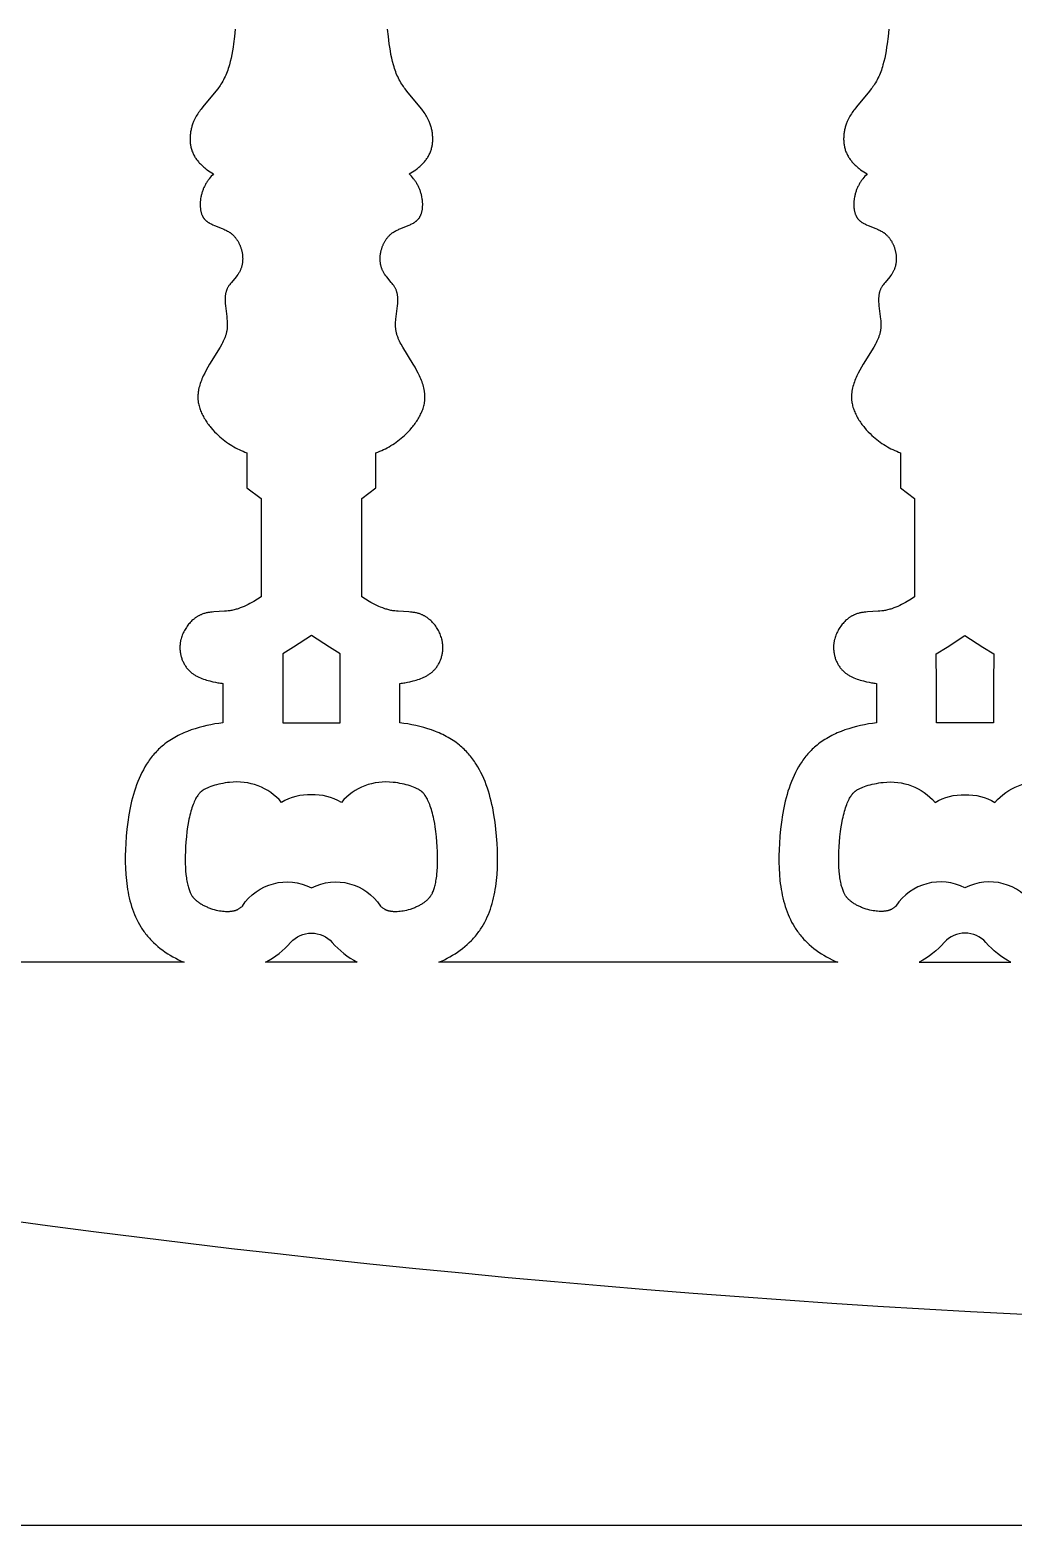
# Model space of a CAD drawing. Extents: x 452 to 1697, y 1442 to 2340.
# Drawn here: x 792.3 to 966.9, y 1441.8 to 1707.4 of the extents above; entities that cross this region are included whole.
import ezdxf

# ---------------------------------------------------------------- set-up
doc = ezdxf.new("R2010")
doc.units = 0
doc.layers.add('LAYER_05', color=1, linetype='CONTINUOUS')

msp = doc.modelspace()

# ---------------------------------------------------------------- linework, layer by layer
at = {"layer": 'LAYER_05'}
for points in [[(452.15, 1441.77), (1696.7, 1441.77), (1696.7, 2340.24), (452.15, 2340.24)], [(839.12, 1597.76), (837.2, 1596.59), (837.22, 1591.31), (837.22, 1584.31), (847.39, 1584.31), (847.39, 1591.31), (847.4, 1596.59), (845.49, 1597.76), (842.3, 1599.82)], [(961.55, 1597.76), (963.46, 1596.59), (963.45, 1591.31), (963.45, 1584.31), (953.28, 1584.31), (953.28, 1591.31), (953.26, 1596.59), (955.18, 1597.76), (958.36, 1599.82)]]:
    msp.add_lwpolyline(points, close=True, dxfattribs=at)
for points in [[(828.76, 1707.59), (828.64, 1706.29), (828.48, 1704.99), (828.39, 1704.35), (828.29, 1703.71), (828.18, 1703.07), (828.05, 1702.44), (827.9, 1701.82), (827.73, 1701.21), (827.64, 1700.9), (827.55, 1700.6), (827.45, 1700.31), (827.34, 1700.01), (827.22, 1699.72), (827.1, 1699.43), (826.98, 1699.15), (826.84, 1698.87), (826.7, 1698.59), (826.56, 1698.32), (826.4, 1698.05), (826.24, 1697.78), (826.1, 1697.57), (825.96, 1697.36), (825.81, 1697.16), (825.66, 1696.95), (825.35, 1696.55), (823.02, 1693.79), (822.71, 1693.38), (822.55, 1693.17), (822.41, 1692.96), (822.26, 1692.75), (822.12, 1692.53), (821.98, 1692.32), (821.85, 1692.09), (821.73, 1691.87), (821.61, 1691.64), (821.5, 1691.4), (821.39, 1691.17), (821.33, 1691.01), (821.27, 1690.85), (821.21, 1690.68), (821.15, 1690.52), (821.1, 1690.35), (821.05, 1690.19), (821.01, 1690.02), (820.96, 1689.85), (820.93, 1689.68), (820.89, 1689.51), (820.86, 1689.34), (820.83, 1689.17), (820.81, 1688.99), (820.79, 1688.82), (820.77, 1688.65), (820.76, 1688.47), (820.76, 1688.3), (820.75, 1688.13), (820.75, 1687.95), (820.76, 1687.78), (820.77, 1687.61), (820.78, 1687.44), (820.8, 1687.27), (820.82, 1687.09), (820.85, 1686.93), (820.88, 1686.76), (820.91, 1686.59), (820.95, 1686.43), (821, 1686.26), (821.05, 1686.1), (821.1, 1685.94), (821.16, 1685.78), (821.23, 1685.62), (821.3, 1685.47), (821.37, 1685.31), (821.45, 1685.16), (821.53, 1685.01), (821.62, 1684.86), (821.71, 1684.72), (821.81, 1684.57), (821.91, 1684.43), (822.01, 1684.29), (822.12, 1684.16), (822.23, 1684.02), (822.34, 1683.89), (822.46, 1683.76), (822.58, 1683.63), (822.7, 1683.51), (822.82, 1683.39), (822.95, 1683.27), (823.08, 1683.15), (823.22, 1683.03), (823.35, 1682.92), (823.49, 1682.81), (823.62, 1682.7), (823.77, 1682.6), (824.05, 1682.4), (824.34, 1682.21), (824.63, 1682.03), (824.93, 1681.86), (824.73, 1681.65), (824.53, 1681.43), (824.34, 1681.21), (824.15, 1680.98), (824.06, 1680.86), (823.98, 1680.74), (823.89, 1680.62), (823.81, 1680.5), (823.73, 1680.38), (823.65, 1680.25), (823.58, 1680.13), (823.5, 1680), (823.43, 1679.87), (823.36, 1679.74), (823.3, 1679.61), (823.23, 1679.47), (823.17, 1679.34), (823.11, 1679.2), (823.06, 1679.06), (823, 1678.92), (822.95, 1678.78), (822.9, 1678.63), (822.86, 1678.49), (822.82, 1678.34), (822.78, 1678.19), (822.74, 1678.04), (822.71, 1677.89), (822.68, 1677.74), (822.63, 1677.48), (822.61, 1677.35), (822.6, 1677.22), (822.58, 1677.09), (822.57, 1676.96), (822.56, 1676.83), (822.56, 1676.7), (822.55, 1676.57), (822.55, 1676.44), (822.55, 1676.32), (822.55, 1676.19), (822.56, 1676.06), (822.57, 1675.93), (822.58, 1675.8), (822.59, 1675.68), (822.61, 1675.55), (822.63, 1675.43), (822.65, 1675.31), (822.68, 1675.19), (822.71, 1675.07), (822.74, 1674.96), (822.78, 1674.84), (822.81, 1674.73), (822.86, 1674.62), (822.9, 1674.51), (822.92, 1674.46), (822.95, 1674.41), (822.97, 1674.36), (823, 1674.31), (823.03, 1674.26), (823.05, 1674.21), (823.08, 1674.16), (823.11, 1674.11), (823.14, 1674.07), (823.17, 1674.02), (823.21, 1673.98), (823.24, 1673.93), (823.29, 1673.87), (823.34, 1673.81), (823.39, 1673.75), (823.44, 1673.7), (823.5, 1673.64), (823.56, 1673.59), (823.61, 1673.54), (823.67, 1673.49), (823.73, 1673.44), (823.8, 1673.39), (823.86, 1673.34), (823.93, 1673.3), (823.99, 1673.25), (824.06, 1673.21), (824.13, 1673.17), (824.2, 1673.13), (824.34, 1673.05), (824.49, 1672.97), (824.64, 1672.9), (824.79, 1672.83), (825.11, 1672.69), (826.44, 1672.17), (826.77, 1672.03), (826.93, 1671.95), (827.09, 1671.87), (827.25, 1671.79), (827.41, 1671.71), (827.57, 1671.62), (827.72, 1671.52), (827.79, 1671.47), (827.87, 1671.42), (827.94, 1671.37), (828.01, 1671.32), (828.1, 1671.25), (828.19, 1671.17), (828.27, 1671.1), (828.35, 1671.02), (828.44, 1670.94), (828.52, 1670.86), (828.59, 1670.78), (828.67, 1670.69), (828.75, 1670.61), (828.82, 1670.52), (828.89, 1670.43), (828.96, 1670.33), (829.03, 1670.24), (829.09, 1670.14), (829.15, 1670.05), (829.22, 1669.95), (829.28, 1669.85), (829.33, 1669.75), (829.39, 1669.64), (829.44, 1669.54), (829.49, 1669.43), (829.54, 1669.33), (829.59, 1669.22), (829.64, 1669.11), (829.68, 1669), (829.72, 1668.89), (829.76, 1668.78), (829.8, 1668.67), (829.83, 1668.55), (829.87, 1668.44), (829.9, 1668.33), (829.92, 1668.21), (829.95, 1668.1), (829.98, 1667.98), (830, 1667.86), (830.02, 1667.75), (830.04, 1667.63), (830.05, 1667.52), (830.06, 1667.4), (830.07, 1667.28), (830.08, 1667.16), (830.09, 1667.05), (830.09, 1666.93), (830.1, 1666.82), (830.1, 1666.7), (830.09, 1666.58), (830.09, 1666.47), (830.08, 1666.35), (830.07, 1666.24), (830.06, 1666.12), (830.04, 1666.01), (830.03, 1665.9), (830.01, 1665.79), (829.98, 1665.68), (829.96, 1665.57), (829.93, 1665.46), (829.9, 1665.35), (829.87, 1665.24), (829.84, 1665.13), (829.8, 1665.03), (829.76, 1664.93), (829.72, 1664.82), (829.67, 1664.72), (829.63, 1664.62), (829.57, 1664.51), (829.51, 1664.4), (829.44, 1664.29), (829.38, 1664.18), (829.31, 1664.07), (829.23, 1663.97), (829.09, 1663.76), (828.93, 1663.56), (828.12, 1662.58), (827.96, 1662.39), (827.81, 1662.2), (827.74, 1662.1), (827.67, 1662), (827.61, 1661.9), (827.54, 1661.8), (827.48, 1661.7), (827.42, 1661.6), (827.37, 1661.49), (827.32, 1661.39), (827.27, 1661.29), (827.24, 1661.2), (827.2, 1661.1), (827.17, 1661), (827.14, 1660.9), (827.11, 1660.8), (827.08, 1660.7), (827.06, 1660.6), (827.04, 1660.49), (827.02, 1660.39), (827.01, 1660.28), (826.99, 1660.18), (826.98, 1660.07), (826.97, 1659.96), (826.97, 1659.86), (826.96, 1659.75), (826.96, 1659.53), (826.96, 1659.31), (826.97, 1659.08), (826.98, 1658.85), (827.02, 1658.4), (827.26, 1656.53), (827.31, 1656.06), (827.33, 1655.82), (827.35, 1655.59), (827.36, 1655.36), (827.36, 1655.13), (827.36, 1654.9), (827.36, 1654.68), (827.35, 1654.57), (827.34, 1654.46), (827.33, 1654.34), (827.32, 1654.23), (827.3, 1654.1), (827.27, 1653.96), (827.25, 1653.82), (827.22, 1653.68), (827.19, 1653.55), (827.15, 1653.41), (827.11, 1653.28), (827.07, 1653.15), (827.02, 1653.01), (826.98, 1652.88), (826.93, 1652.75), (826.87, 1652.62), (826.76, 1652.36), (826.64, 1652.11), (826.51, 1651.85), (826.38, 1651.6), (826.09, 1651.09), (824.21, 1648.04), (823.91, 1647.52), (823.62, 1647), (823.35, 1646.47), (823.09, 1645.95), (822.97, 1645.68), (822.86, 1645.42), (822.76, 1645.16), (822.66, 1644.89), (822.57, 1644.63), (822.48, 1644.36), (822.41, 1644.09), (822.34, 1643.83), (822.28, 1643.56), (822.26, 1643.43), (822.23, 1643.29), (822.21, 1643.16), (822.19, 1643.03), (822.18, 1642.89), (822.17, 1642.76), (822.15, 1642.63), (822.15, 1642.49), (822.14, 1642.36), (822.14, 1642.23), (822.14, 1642.09), (822.15, 1641.96), (822.15, 1641.83), (822.16, 1641.69), (822.17, 1641.59), (822.18, 1641.48), (822.2, 1641.37), (822.21, 1641.26), (822.25, 1641.05), (822.3, 1640.83), (822.35, 1640.62), (822.41, 1640.4), (822.48, 1640.19), (822.55, 1639.98), (822.63, 1639.77), (822.72, 1639.56), (822.81, 1639.35), (822.9, 1639.14), (823.01, 1638.93), (823.12, 1638.73), (823.23, 1638.52), (823.35, 1638.32), (823.47, 1638.12), (823.6, 1637.92), (823.74, 1637.72), (823.87, 1637.53), (824.01, 1637.34), (824.16, 1637.14), (824.31, 1636.96), (824.46, 1636.77), (824.77, 1636.41), (825.1, 1636.05), (825.43, 1635.71), (825.78, 1635.38), (826.06, 1635.13), (826.35, 1634.88), (826.65, 1634.64), (826.95, 1634.41), (827.25, 1634.18), (827.56, 1633.97), (827.87, 1633.76), (828.19, 1633.57), (828.51, 1633.38), (828.83, 1633.2), (829.16, 1633.03), (829.49, 1632.87), (829.82, 1632.72), (830.16, 1632.57), (830.51, 1632.43), (830.86, 1632.31), (830.86, 1626.09), (833.36, 1624.17), (833.36, 1606.7), (832.72, 1606.29), (832.06, 1605.9), (831.73, 1605.71), (831.39, 1605.52), (831.05, 1605.35), (830.7, 1605.18), (830.36, 1605.02), (830.01, 1604.87), (829.65, 1604.73), (829.29, 1604.6), (829.11, 1604.54), (828.93, 1604.49), (828.75, 1604.44), (828.56, 1604.39), (828.38, 1604.35), (828.19, 1604.31), (828.01, 1604.27), (827.82, 1604.24), (827.51, 1604.2), (827.2, 1604.16), (826.89, 1604.14), (825, 1604.03), (824.69, 1604.01), (824.39, 1603.97), (824.23, 1603.95), (824.08, 1603.93), (823.93, 1603.9), (823.78, 1603.88), (823.63, 1603.84), (823.48, 1603.81), (823.33, 1603.77), (823.18, 1603.72), (823.04, 1603.68), (822.9, 1603.62), (822.8, 1603.58), (822.7, 1603.54), (822.61, 1603.5), (822.51, 1603.46), (822.42, 1603.41), (822.32, 1603.36), (822.23, 1603.31), (822.14, 1603.26), (822.05, 1603.2), (821.96, 1603.14), (821.87, 1603.09), (821.78, 1603.02), (821.69, 1602.96), (821.6, 1602.9), (821.52, 1602.83), (821.43, 1602.76), (821.35, 1602.7), (821.27, 1602.62), (821.1, 1602.48), (820.95, 1602.33), (820.79, 1602.17), (820.64, 1602), (820.5, 1601.83), (820.36, 1601.66), (820.23, 1601.48), (820.1, 1601.29), (819.98, 1601.1), (819.86, 1600.91), (819.75, 1600.72), (819.64, 1600.52), (819.55, 1600.31), (819.46, 1600.11), (819.37, 1599.9), (819.3, 1599.69), (819.23, 1599.47), (819.16, 1599.26), (819.14, 1599.15), (819.11, 1599.04), (819.08, 1598.93), (819.06, 1598.82), (819.04, 1598.71), (819.02, 1598.6), (819.01, 1598.49), (818.99, 1598.38), (818.98, 1598.27), (818.97, 1598.16), (818.96, 1598), (818.96, 1597.84), (818.95, 1597.67), (818.96, 1597.51), (818.96, 1597.35), (818.98, 1597.19), (818.99, 1597.03), (819.01, 1596.87), (819.04, 1596.71), (819.07, 1596.55), (819.1, 1596.4), (819.14, 1596.24), (819.18, 1596.09), (819.22, 1595.93), (819.27, 1595.78), (819.32, 1595.63), (819.38, 1595.48), (819.44, 1595.34), (819.51, 1595.19), (819.57, 1595.05), (819.65, 1594.91), (819.72, 1594.77), (819.8, 1594.63), (819.88, 1594.5), (819.97, 1594.37), (820.06, 1594.24), (820.15, 1594.12), (820.25, 1594), (820.35, 1593.88), (820.45, 1593.76), (820.56, 1593.65), (820.66, 1593.54), (820.77, 1593.45), (820.88, 1593.35), (820.98, 1593.26), (821.1, 1593.17), (821.21, 1593.09), (821.33, 1593), (821.44, 1592.92), (821.56, 1592.85), (821.69, 1592.77), (821.81, 1592.7), (821.94, 1592.63), (822.06, 1592.56), (822.19, 1592.5), (822.32, 1592.44), (822.59, 1592.32), (822.86, 1592.21), (823.13, 1592.1), (823.41, 1592.01), (823.69, 1591.92), (823.97, 1591.84), (824.25, 1591.76), (824.82, 1591.62), (825.26, 1591.52), (825.7, 1591.44), (825.92, 1591.4), (826.14, 1591.37), (826.37, 1591.34), (826.59, 1591.31), (826.59, 1584.31), (825.89, 1584.22), (825.18, 1584.12), (824.47, 1583.99), (823.76, 1583.84), (823.06, 1583.68), (822.36, 1583.49), (821.66, 1583.28), (820.97, 1583.05), (820.3, 1582.8), (819.96, 1582.67), (819.63, 1582.53), (819.31, 1582.38), (818.99, 1582.23), (818.67, 1582.07), (818.35, 1581.91), (818.04, 1581.74), (817.74, 1581.56), (817.44, 1581.38), (817.14, 1581.19), (816.86, 1581), (816.57, 1580.8), (816.3, 1580.59), (816.03, 1580.38), (815.81, 1580.19), (815.59, 1580.01), (815.38, 1579.82), (815.18, 1579.62), (814.98, 1579.42), (814.78, 1579.22), (814.59, 1579.01), (814.4, 1578.8), (814.22, 1578.59), (814.04, 1578.37), (813.86, 1578.15), (813.69, 1577.92), (813.52, 1577.69), (813.36, 1577.46), (813.2, 1577.22), (813.05, 1576.98), (812.75, 1576.49), (812.46, 1575.99), (812.19, 1575.48), (811.94, 1574.95), (811.7, 1574.41), (811.47, 1573.87), (811.26, 1573.31), (811.06, 1572.74), (810.87, 1572.17), (810.7, 1571.59), (810.53, 1571), (810.38, 1570.4), (810.24, 1569.8), (810.11, 1569.19), (809.89, 1567.95), (809.7, 1566.7), (809.55, 1565.44), (809.43, 1564.17), (809.34, 1562.9), (809.29, 1561.79), (809.26, 1560.67), (809.26, 1559.57), (809.29, 1558.47), (809.35, 1557.38), (809.44, 1556.31), (809.5, 1555.78), (809.57, 1555.25), (809.65, 1554.73), (809.75, 1554.22), (809.85, 1553.7), (809.96, 1553.2), (810.08, 1552.7), (810.22, 1552.2), (810.36, 1551.71), (810.52, 1551.23), (810.7, 1550.75), (810.88, 1550.29), (811.08, 1549.83), (811.29, 1549.37), (811.52, 1548.93), (811.75, 1548.49), (812.01, 1548.06), (812.14, 1547.85), (812.28, 1547.65), (812.42, 1547.44), (812.56, 1547.24), (812.71, 1547.04), (812.86, 1546.84), (813.02, 1546.63), (813.19, 1546.43), (813.36, 1546.23), (813.53, 1546.04), (813.71, 1545.85), (813.89, 1545.66), (814.26, 1545.29), (814.65, 1544.93), (815.05, 1544.58), (815.47, 1544.24), (815.9, 1543.92), (816.34, 1543.6), (816.79, 1543.3), (817.25, 1543.02), (817.72, 1542.74), (818.2, 1542.48), (818.69, 1542.23), (819.19, 1541.99), (819.7, 1541.77), (748.85, 1541.77)], [(944.83, 1707.59), (944.7, 1706.29), (944.54, 1704.99), (944.45, 1704.35), (944.35, 1703.71), (944.24, 1703.07), (944.11, 1702.44), (943.96, 1701.82), (943.79, 1701.21), (943.7, 1700.9), (943.61, 1700.6), (943.51, 1700.31), (943.4, 1700.01), (943.28, 1699.72), (943.16, 1699.43), (943.04, 1699.15), (942.91, 1698.87), (942.77, 1698.59), (942.62, 1698.32), (942.46, 1698.05), (942.3, 1697.78), (942.16, 1697.57), (942.02, 1697.36), (941.87, 1697.16), (941.72, 1696.95), (941.41, 1696.55), (939.08, 1693.79), (938.77, 1693.38), (938.61, 1693.17), (938.47, 1692.96), (938.32, 1692.75), (938.18, 1692.53), (938.04, 1692.32), (937.91, 1692.09), (937.79, 1691.87), (937.67, 1691.64), (937.56, 1691.4), (937.45, 1691.17), (937.39, 1691.01), (937.33, 1690.85), (937.27, 1690.68), (937.21, 1690.52), (937.16, 1690.35), (937.11, 1690.19), (937.07, 1690.02), (937.02, 1689.85), (936.99, 1689.68), (936.95, 1689.51), (936.92, 1689.34), (936.89, 1689.17), (936.87, 1688.99), (936.85, 1688.82), (936.84, 1688.65), (936.82, 1688.47), (936.82, 1688.3), (936.81, 1688.13), (936.81, 1687.95), (936.82, 1687.78), (936.83, 1687.61), (936.84, 1687.44), (936.86, 1687.27), (936.88, 1687.09), (936.91, 1686.93), (936.94, 1686.76), (936.97, 1686.59), (937.01, 1686.43), (937.06, 1686.26), (937.11, 1686.1), (937.16, 1685.94), (937.22, 1685.78), (937.29, 1685.62), (937.36, 1685.47), (937.43, 1685.31), (937.51, 1685.16), (937.59, 1685.01), (937.68, 1684.86), (937.77, 1684.72), (937.87, 1684.57), (937.97, 1684.43), (938.07, 1684.29), (938.18, 1684.16), (938.29, 1684.02), (938.4, 1683.89), (938.52, 1683.76), (938.64, 1683.63), (938.76, 1683.51), (938.88, 1683.39), (939.01, 1683.27), (939.14, 1683.15), (939.28, 1683.03), (939.41, 1682.92), (939.55, 1682.81), (939.69, 1682.7), (939.83, 1682.6), (940.11, 1682.4), (940.4, 1682.21), (940.7, 1682.03), (940.99, 1681.86), (940.79, 1681.65), (940.59, 1681.43), (940.4, 1681.21), (940.21, 1680.98), (940.12, 1680.86), (940.04, 1680.74), (939.95, 1680.62), (939.87, 1680.5), (939.79, 1680.38), (939.71, 1680.25), (939.64, 1680.13), (939.56, 1680), (939.49, 1679.87), (939.42, 1679.74), (939.36, 1679.61), (939.29, 1679.47), (939.23, 1679.34), (939.17, 1679.2), (939.12, 1679.06), (939.06, 1678.92), (939.01, 1678.78), (938.96, 1678.63), (938.92, 1678.49), (938.88, 1678.34), (938.84, 1678.19), (938.8, 1678.04), (938.77, 1677.89), (938.74, 1677.74), (938.69, 1677.48), (938.68, 1677.35), (938.66, 1677.22), (938.65, 1677.09), (938.63, 1676.96), (938.62, 1676.83), (938.62, 1676.7), (938.61, 1676.57), (938.61, 1676.44), (938.61, 1676.32), (938.62, 1676.19), (938.62, 1676.06), (938.63, 1675.93), (938.64, 1675.8), (938.66, 1675.68), (938.67, 1675.55), (938.69, 1675.43), (938.71, 1675.31), (938.74, 1675.19), (938.77, 1675.07), (938.8, 1674.96), (938.84, 1674.84), (938.87, 1674.73), (938.92, 1674.62), (938.96, 1674.51), (938.98, 1674.46), (939.01, 1674.41), (939.03, 1674.36), (939.06, 1674.31), (939.09, 1674.26), (939.11, 1674.21), (939.14, 1674.16), (939.17, 1674.11), (939.2, 1674.07), (939.23, 1674.02), (939.27, 1673.98), (939.3, 1673.93), (939.35, 1673.87), (939.4, 1673.81), (939.45, 1673.75), (939.5, 1673.7), (939.56, 1673.64), (939.62, 1673.59), (939.67, 1673.54), (939.73, 1673.49), (939.79, 1673.44), (939.86, 1673.39), (939.92, 1673.34), (939.99, 1673.3), (940.05, 1673.25), (940.12, 1673.21), (940.19, 1673.17), (940.26, 1673.13), (940.4, 1673.05), (940.55, 1672.97), (940.7, 1672.9), (940.86, 1672.83), (941.17, 1672.69), (942.5, 1672.17), (942.83, 1672.03), (942.99, 1671.95), (943.15, 1671.87), (943.31, 1671.79), (943.47, 1671.71), (943.63, 1671.62), (943.78, 1671.52), (943.85, 1671.47), (943.93, 1671.42), (944, 1671.37), (944.07, 1671.32), (944.16, 1671.25), (944.25, 1671.17), (944.33, 1671.1), (944.41, 1671.02), (944.5, 1670.94), (944.58, 1670.86), (944.66, 1670.78), (944.73, 1670.69), (944.81, 1670.61), (944.88, 1670.52), (944.95, 1670.43), (945.02, 1670.33), (945.09, 1670.24), (945.15, 1670.14), (945.21, 1670.05), (945.28, 1669.95), (945.34, 1669.85), (945.39, 1669.75), (945.45, 1669.64), (945.5, 1669.54), (945.55, 1669.43), (945.6, 1669.33), (945.65, 1669.22), (945.7, 1669.11), (945.74, 1669), (945.78, 1668.89), (945.82, 1668.78), (945.86, 1668.67), (945.89, 1668.55), (945.93, 1668.44), (945.96, 1668.33), (945.98, 1668.21), (946.01, 1668.1), (946.04, 1667.98), (946.06, 1667.86), (946.08, 1667.75), (946.1, 1667.63), (946.11, 1667.52), (946.12, 1667.4), (946.14, 1667.28), (946.14, 1667.16), (946.15, 1667.05), (946.15, 1666.93), (946.16, 1666.82), (946.16, 1666.7), (946.15, 1666.58), (946.15, 1666.47), (946.14, 1666.35), (946.13, 1666.24), (946.12, 1666.12), (946.1, 1666.01), (946.09, 1665.9), (946.07, 1665.79), (946.04, 1665.68), (946.02, 1665.57), (945.99, 1665.46), (945.96, 1665.35), (945.93, 1665.24), (945.9, 1665.13), (945.86, 1665.03), (945.82, 1664.93), (945.78, 1664.82), (945.73, 1664.72), (945.69, 1664.62), (945.63, 1664.51), (945.57, 1664.4), (945.5, 1664.29), (945.44, 1664.18), (945.37, 1664.07), (945.3, 1663.97), (945.15, 1663.76), (944.99, 1663.56), (944.18, 1662.58), (944.02, 1662.39), (943.87, 1662.2), (943.8, 1662.1), (943.73, 1662), (943.67, 1661.9), (943.6, 1661.8), (943.54, 1661.7), (943.48, 1661.6), (943.43, 1661.49), (943.38, 1661.39), (943.34, 1661.29), (943.3, 1661.2), (943.26, 1661.1), (943.23, 1661), (943.2, 1660.9), (943.17, 1660.8), (943.14, 1660.7), (943.12, 1660.6), (943.1, 1660.49), (943.08, 1660.39), (943.07, 1660.28), (943.05, 1660.18), (943.04, 1660.07), (943.04, 1659.96), (943.03, 1659.86), (943.02, 1659.75), (943.02, 1659.53), (943.02, 1659.31), (943.03, 1659.08), (943.04, 1658.85), (943.08, 1658.4), (943.32, 1656.53), (943.37, 1656.06), (943.39, 1655.82), (943.41, 1655.59), (943.42, 1655.36), (943.42, 1655.13), (943.42, 1654.9), (943.42, 1654.68), (943.41, 1654.57), (943.4, 1654.46), (943.39, 1654.34), (943.38, 1654.23), (943.36, 1654.1), (943.34, 1653.96), (943.31, 1653.82), (943.28, 1653.68), (943.25, 1653.55), (943.21, 1653.41), (943.17, 1653.28), (943.13, 1653.15), (943.08, 1653.01), (943.04, 1652.88), (942.99, 1652.75), (942.93, 1652.62), (942.82, 1652.36), (942.7, 1652.11), (942.57, 1651.85), (942.44, 1651.6), (942.15, 1651.09), (940.27, 1648.04), (939.97, 1647.52), (939.68, 1647), (939.41, 1646.47), (939.15, 1645.95), (939.03, 1645.68), (938.92, 1645.42), (938.82, 1645.16), (938.72, 1644.89), (938.63, 1644.63), (938.54, 1644.36), (938.47, 1644.09), (938.4, 1643.83), (938.34, 1643.56), (938.32, 1643.43), (938.29, 1643.29), (938.27, 1643.16), (938.25, 1643.03), (938.24, 1642.89), (938.23, 1642.76), (938.22, 1642.63), (938.21, 1642.49), (938.2, 1642.36), (938.2, 1642.23), (938.2, 1642.09), (938.21, 1641.96), (938.21, 1641.83), (938.22, 1641.69), (938.23, 1641.59), (938.24, 1641.48), (938.26, 1641.37), (938.28, 1641.26), (938.31, 1641.05), (938.36, 1640.83), (938.41, 1640.62), (938.47, 1640.4), (938.54, 1640.19), (938.61, 1639.98), (938.69, 1639.77), (938.78, 1639.56), (938.87, 1639.35), (938.96, 1639.14), (939.07, 1638.93), (939.18, 1638.73), (939.29, 1638.52), (939.41, 1638.32), (939.53, 1638.12), (939.66, 1637.92), (939.8, 1637.72), (939.93, 1637.53), (940.07, 1637.34), (940.22, 1637.14), (940.37, 1636.96), (940.52, 1636.77), (940.83, 1636.41), (941.16, 1636.05), (941.5, 1635.71), (941.84, 1635.38), (942.12, 1635.13), (942.41, 1634.88), (942.71, 1634.64), (943.01, 1634.41), (943.31, 1634.18), (943.62, 1633.97), (943.93, 1633.76), (944.25, 1633.57), (944.57, 1633.38), (944.89, 1633.2), (945.22, 1633.03), (945.55, 1632.87), (945.89, 1632.72), (946.23, 1632.57), (946.57, 1632.43), (946.92, 1632.31), (946.92, 1626.09), (949.42, 1624.17), (949.42, 1606.7), (948.78, 1606.29), (948.12, 1605.9), (947.79, 1605.71), (947.45, 1605.52), (947.11, 1605.35), (946.76, 1605.18), (946.42, 1605.02), (946.07, 1604.87), (945.71, 1604.73), (945.35, 1604.6), (945.17, 1604.54), (944.99, 1604.49), (944.81, 1604.44), (944.62, 1604.39), (944.44, 1604.35), (944.25, 1604.31), (944.07, 1604.27), (943.88, 1604.24), (943.57, 1604.2), (943.26, 1604.16), (942.95, 1604.14), (941.06, 1604.03), (940.75, 1604.01), (940.45, 1603.97), (940.29, 1603.95), (940.14, 1603.93), (939.99, 1603.9), (939.84, 1603.88), (939.69, 1603.84), (939.54, 1603.81), (939.39, 1603.77), (939.25, 1603.72), (939.1, 1603.68), (938.96, 1603.62), (938.86, 1603.58), (938.76, 1603.54), (938.67, 1603.5), (938.57, 1603.46), (938.48, 1603.41), (938.38, 1603.36), (938.29, 1603.31), (938.2, 1603.26), (938.11, 1603.2), (938.02, 1603.14), (937.93, 1603.09), (937.84, 1603.02), (937.75, 1602.96), (937.66, 1602.9), (937.58, 1602.83), (937.49, 1602.76), (937.41, 1602.7), (937.33, 1602.62), (937.16, 1602.48), (937.01, 1602.33), (936.85, 1602.17), (936.7, 1602), (936.56, 1601.83), (936.42, 1601.66), (936.29, 1601.48), (936.16, 1601.29), (936.04, 1601.1), (935.92, 1600.91), (935.81, 1600.72), (935.7, 1600.52), (935.61, 1600.31), (935.52, 1600.11), (935.43, 1599.9), (935.36, 1599.69), (935.29, 1599.47), (935.22, 1599.26), (935.2, 1599.15), (935.17, 1599.04), (935.14, 1598.93), (935.12, 1598.82), (935.1, 1598.71), (935.08, 1598.6), (935.07, 1598.49), (935.05, 1598.38), (935.04, 1598.27), (935.03, 1598.16), (935.02, 1598), (935.02, 1597.84), (935.01, 1597.67), (935.02, 1597.51), (935.02, 1597.35), (935.04, 1597.19), (935.05, 1597.03), (935.07, 1596.87), (935.1, 1596.71), (935.13, 1596.55), (935.16, 1596.4), (935.2, 1596.24), (935.24, 1596.09), (935.28, 1595.93), (935.33, 1595.78), (935.39, 1595.63), (935.44, 1595.48), (935.5, 1595.34), (935.57, 1595.19), (935.64, 1595.05), (935.71, 1594.91), (935.78, 1594.77), (935.86, 1594.63), (935.94, 1594.5), (936.03, 1594.37), (936.12, 1594.24), (936.21, 1594.12), (936.31, 1594), (936.41, 1593.88), (936.51, 1593.76), (936.62, 1593.65), (936.72, 1593.54), (936.83, 1593.45), (936.94, 1593.35), (937.04, 1593.26), (937.16, 1593.17), (937.27, 1593.09), (937.39, 1593), (937.5, 1592.92), (937.62, 1592.85), (937.75, 1592.77), (937.87, 1592.7), (938, 1592.63), (938.12, 1592.56), (938.25, 1592.5), (938.38, 1592.44), (938.65, 1592.32), (938.92, 1592.21), (939.19, 1592.1), (939.47, 1592.01), (939.75, 1591.92), (940.03, 1591.84), (940.31, 1591.76), (940.88, 1591.62), (941.32, 1591.52), (941.76, 1591.44), (941.98, 1591.4), (942.2, 1591.37), (942.43, 1591.34), (942.65, 1591.31), (942.65, 1584.31), (941.95, 1584.22), (941.24, 1584.12), (940.53, 1583.99), (939.82, 1583.84), (939.12, 1583.68), (938.42, 1583.49), (937.72, 1583.28), (937.03, 1583.05), (936.36, 1582.8), (936.02, 1582.67), (935.69, 1582.53), (935.37, 1582.38), (935.05, 1582.23), (934.73, 1582.07), (934.41, 1581.91), (934.1, 1581.74), (933.8, 1581.56), (933.5, 1581.38), (933.2, 1581.19), (932.92, 1581), (932.63, 1580.8), (932.36, 1580.59), (932.09, 1580.38), (931.87, 1580.19), (931.65, 1580.01), (931.44, 1579.82), (931.24, 1579.62), (931.04, 1579.42), (930.84, 1579.22), (930.65, 1579.01), (930.46, 1578.8), (930.28, 1578.59), (930.1, 1578.37), (929.92, 1578.15), (929.75, 1577.92), (929.58, 1577.69), (929.42, 1577.46), (929.26, 1577.22), (929.11, 1576.98), (928.81, 1576.49), (928.52, 1575.99), (928.25, 1575.48), (928, 1574.95), (927.76, 1574.41), (927.53, 1573.87), (927.32, 1573.31), (927.12, 1572.74), (926.93, 1572.17), (926.76, 1571.59), (926.59, 1571), (926.44, 1570.4), (926.3, 1569.8), (926.17, 1569.19), (925.95, 1567.95), (925.76, 1566.7), (925.61, 1565.44), (925.49, 1564.17), (925.4, 1562.9), (925.35, 1561.79), (925.32, 1560.67), (925.32, 1559.57), (925.35, 1558.47), (925.41, 1557.38), (925.5, 1556.31), (925.56, 1555.78), (925.63, 1555.25), (925.71, 1554.73), (925.81, 1554.22), (925.91, 1553.7), (926.02, 1553.2), (926.14, 1552.7), (926.28, 1552.2), (926.42, 1551.71), (926.58, 1551.23), (926.76, 1550.75), (926.94, 1550.29), (927.14, 1549.83), (927.35, 1549.37), (927.58, 1548.93), (927.82, 1548.49), (928.07, 1548.06), (928.2, 1547.85), (928.34, 1547.65), (928.48, 1547.44), (928.62, 1547.24), (928.77, 1547.04), (928.92, 1546.84), (929.08, 1546.63), (929.25, 1546.43), (929.42, 1546.23), (929.59, 1546.04), (929.77, 1545.85), (929.95, 1545.66), (930.32, 1545.29), (930.71, 1544.93), (931.11, 1544.58), (931.53, 1544.24), (931.96, 1543.92), (932.4, 1543.6), (932.85, 1543.3), (933.31, 1543.02), (933.78, 1542.74), (934.26, 1542.48), (934.76, 1542.23), (935.25, 1541.99), (935.76, 1541.77), (864.91, 1541.77), (865.41, 1541.99), (865.91, 1542.23), (866.4, 1542.48), (866.89, 1542.74), (867.36, 1543.02), (867.82, 1543.3), (868.27, 1543.6), (868.71, 1543.92), (869.14, 1544.24), (869.55, 1544.58), (869.96, 1544.93), (870.34, 1545.29), (870.72, 1545.66), (870.9, 1545.85), (871.08, 1546.04), (871.25, 1546.23), (871.42, 1546.43), (871.59, 1546.63), (871.75, 1546.84), (871.9, 1547.04), (872.05, 1547.24), (872.19, 1547.44), (872.33, 1547.65), (872.47, 1547.85), (872.6, 1548.06), (872.85, 1548.49), (873.09, 1548.93), (873.32, 1549.37), (873.53, 1549.83), (873.73, 1550.29), (873.91, 1550.75), (874.08, 1551.23), (874.24, 1551.71), (874.39, 1552.2), (874.53, 1552.7), (874.65, 1553.2), (874.76, 1553.7), (874.86, 1554.22), (874.95, 1554.73), (875.03, 1555.25), (875.1, 1555.78), (875.17, 1556.31), (875.26, 1557.38), (875.32, 1558.47), (875.35, 1559.57), (875.35, 1560.67), (875.32, 1561.79), (875.27, 1562.9), (875.18, 1564.17), (875.06, 1565.44), (874.91, 1566.7), (874.72, 1567.95), (874.49, 1569.19), (874.36, 1569.8), (874.22, 1570.4), (874.07, 1571), (873.91, 1571.59), (873.74, 1572.17), (873.55, 1572.74), (873.35, 1573.31), (873.13, 1573.87), (872.91, 1574.41), (872.67, 1574.95), (872.41, 1575.48), (872.14, 1575.99), (871.86, 1576.49), (871.56, 1576.98), (871.41, 1577.22), (871.25, 1577.46), (871.08, 1577.69), (870.92, 1577.92), (870.75, 1578.15), (870.57, 1578.37), (870.39, 1578.59), (870.21, 1578.8), (870.02, 1579.01), (869.83, 1579.22), (869.63, 1579.42), (869.43, 1579.62), (869.22, 1579.82), (869.01, 1580.01), (868.8, 1580.19), (868.58, 1580.38), (868.31, 1580.59), (868.03, 1580.8), (867.75, 1581), (867.46, 1581.19), (867.17, 1581.38), (866.87, 1581.56), (866.57, 1581.74), (866.26, 1581.91), (865.94, 1582.07), (865.62, 1582.23), (865.3, 1582.38), (864.97, 1582.53), (864.64, 1582.67), (864.31, 1582.8), (863.63, 1583.05), (862.95, 1583.28), (862.25, 1583.49), (861.55, 1583.68), (860.84, 1583.84), (860.14, 1583.99), (859.43, 1584.12), (858.72, 1584.22), (858.02, 1584.31), (858.02, 1591.31), (858.24, 1591.34), (858.46, 1591.37), (858.69, 1591.4), (858.91, 1591.44), (859.35, 1591.52), (859.79, 1591.62), (860.35, 1591.76), (860.64, 1591.84), (860.92, 1591.92), (861.2, 1592.01), (861.48, 1592.1), (861.75, 1592.21), (862.02, 1592.32), (862.28, 1592.44), (862.42, 1592.5), (862.54, 1592.56), (862.67, 1592.63), (862.8, 1592.7), (862.92, 1592.77), (863.04, 1592.85), (863.16, 1592.92), (863.28, 1593), (863.4, 1593.09), (863.51, 1593.17), (863.62, 1593.26), (863.73, 1593.35), (863.84, 1593.45), (863.94, 1593.54), (864.05, 1593.65), (864.16, 1593.76), (864.26, 1593.88), (864.36, 1594), (864.46, 1594.12), (864.55, 1594.24), (864.64, 1594.37), (864.72, 1594.5), (864.81, 1594.63), (864.89, 1594.77), (864.96, 1594.91), (865.03, 1595.05), (865.1, 1595.19), (865.17, 1595.34), (865.23, 1595.48), (865.28, 1595.63), (865.34, 1595.78), (865.39, 1595.93), (865.43, 1596.09), (865.47, 1596.24), (865.51, 1596.4), (865.54, 1596.55), (865.57, 1596.71), (865.6, 1596.87), (865.62, 1597.03), (865.63, 1597.19), (865.64, 1597.35), (865.65, 1597.51), (865.65, 1597.67), (865.65, 1597.84), (865.65, 1598), (865.64, 1598.16), (865.63, 1598.27), (865.61, 1598.38), (865.6, 1598.49), (865.58, 1598.6), (865.57, 1598.71), (865.55, 1598.82), (865.52, 1598.93), (865.5, 1599.04), (865.47, 1599.15), (865.44, 1599.26), (865.38, 1599.47), (865.31, 1599.69), (865.24, 1599.9), (865.15, 1600.11), (865.06, 1600.31), (864.96, 1600.52), (864.86, 1600.72), (864.75, 1600.91), (864.63, 1601.1), (864.51, 1601.29), (864.38, 1601.48), (864.25, 1601.66), (864.11, 1601.83), (863.97, 1602), (863.82, 1602.17), (863.66, 1602.33), (863.5, 1602.48), (863.34, 1602.62), (863.26, 1602.7), (863.17, 1602.76), (863.09, 1602.83), (863, 1602.9), (862.92, 1602.96), (862.83, 1603.02), (862.74, 1603.09), (862.65, 1603.14), (862.56, 1603.2), (862.47, 1603.26), (862.38, 1603.31), (862.28, 1603.36), (862.19, 1603.41), (862.1, 1603.46), (862, 1603.5), (861.91, 1603.54), (861.81, 1603.58), (861.71, 1603.62), (861.57, 1603.68), (861.42, 1603.72), (861.28, 1603.77), (861.13, 1603.81), (860.98, 1603.84), (860.83, 1603.88), (860.68, 1603.9), (860.53, 1603.93), (860.38, 1603.95), (860.22, 1603.97), (859.91, 1604.01), (859.6, 1604.03), (857.72, 1604.14), (857.41, 1604.16), (857.1, 1604.2), (856.79, 1604.24), (856.6, 1604.27), (856.41, 1604.31), (856.23, 1604.35), (856.04, 1604.39), (855.86, 1604.44), (855.68, 1604.49), (855.5, 1604.54), (855.32, 1604.6), (854.96, 1604.73), (854.6, 1604.87), (854.25, 1605.02), (853.9, 1605.18), (853.56, 1605.35), (853.22, 1605.52), (852.88, 1605.71), (852.55, 1605.9), (851.89, 1606.29), (851.25, 1606.7), (851.25, 1624.17), (853.75, 1626.09), (853.75, 1632.31), (854.1, 1632.43), (854.44, 1632.57), (854.78, 1632.72), (855.12, 1632.87), (855.45, 1633.03), (855.78, 1633.2), (856.1, 1633.38), (856.42, 1633.57), (856.74, 1633.76), (857.05, 1633.97), (857.36, 1634.18), (857.66, 1634.41), (857.96, 1634.64), (858.25, 1634.88), (858.54, 1635.13), (858.83, 1635.38), (859.17, 1635.71), (859.51, 1636.05), (859.83, 1636.41), (860.15, 1636.77), (860.3, 1636.96), (860.45, 1637.14), (860.59, 1637.34), (860.74, 1637.53), (860.87, 1637.72), (861.01, 1637.92), (861.13, 1638.12), (861.26, 1638.32), (861.38, 1638.52), (861.49, 1638.73), (861.6, 1638.93), (861.7, 1639.14), (861.8, 1639.35), (861.89, 1639.56), (861.98, 1639.77), (862.06, 1639.98), (862.13, 1640.19), (862.2, 1640.4), (862.26, 1640.62), (862.31, 1640.83), (862.36, 1641.05), (862.39, 1641.26), (862.41, 1641.37), (862.42, 1641.48), (862.44, 1641.59), (862.45, 1641.69), (862.46, 1641.83), (862.46, 1641.96), (862.47, 1642.09), (862.47, 1642.23), (862.47, 1642.36), (862.46, 1642.49), (862.45, 1642.63), (862.44, 1642.76), (862.43, 1642.89), (862.41, 1643.03), (862.4, 1643.16), (862.38, 1643.29), (862.35, 1643.43), (862.33, 1643.56), (862.27, 1643.83), (862.2, 1644.09), (862.13, 1644.36), (862.04, 1644.63), (861.95, 1644.89), (861.85, 1645.16), (861.75, 1645.42), (861.63, 1645.68), (861.52, 1645.95), (861.26, 1646.47), (860.99, 1647), (860.7, 1647.52), (860.4, 1648.04), (858.52, 1651.09), (858.23, 1651.6), (858.09, 1651.85), (857.97, 1652.11), (857.85, 1652.36), (857.73, 1652.62), (857.68, 1652.75), (857.63, 1652.88), (857.58, 1653.01), (857.54, 1653.15), (857.5, 1653.28), (857.46, 1653.41), (857.42, 1653.55), (857.39, 1653.68), (857.36, 1653.82), (857.33, 1653.96), (857.31, 1654.1), (857.29, 1654.23), (857.28, 1654.34), (857.27, 1654.46), (857.26, 1654.57), (857.25, 1654.68), (857.24, 1654.9), (857.24, 1655.13), (857.25, 1655.36), (857.26, 1655.59), (857.28, 1655.82), (857.3, 1656.06), (857.35, 1656.53), (857.58, 1658.4), (857.62, 1658.85), (857.64, 1659.08), (857.65, 1659.31), (857.65, 1659.53), (857.64, 1659.75), (857.64, 1659.86), (857.63, 1659.96), (857.62, 1660.07), (857.61, 1660.18), (857.6, 1660.28), (857.59, 1660.39), (857.57, 1660.49), (857.55, 1660.6), (857.53, 1660.7), (857.5, 1660.8), (857.47, 1660.9), (857.44, 1661), (857.41, 1661.1), (857.37, 1661.2), (857.33, 1661.29), (857.29, 1661.39), (857.24, 1661.49), (857.19, 1661.6), (857.13, 1661.7), (857.07, 1661.8), (857, 1661.9), (856.94, 1662), (856.87, 1662.1), (856.79, 1662.2), (856.65, 1662.39), (856.49, 1662.58), (855.68, 1663.56), (855.52, 1663.76), (855.37, 1663.97), (855.3, 1664.07), (855.23, 1664.18), (855.17, 1664.29), (855.1, 1664.4), (855.04, 1664.51), (854.98, 1664.62), (854.94, 1664.72), (854.89, 1664.82), (854.85, 1664.93), (854.81, 1665.03), (854.77, 1665.13), (854.74, 1665.24), (854.71, 1665.35), (854.68, 1665.46), (854.65, 1665.57), (854.62, 1665.68), (854.6, 1665.79), (854.58, 1665.9), (854.57, 1666.01), (854.55, 1666.12), (854.54, 1666.24), (854.53, 1666.35), (854.52, 1666.47), (854.52, 1666.58), (854.51, 1666.7), (854.51, 1666.82), (854.51, 1666.93), (854.52, 1667.05), (854.52, 1667.16), (854.53, 1667.28), (854.54, 1667.4), (854.56, 1667.52), (854.57, 1667.63), (854.59, 1667.75), (854.61, 1667.86), (854.63, 1667.98), (854.66, 1668.1), (854.68, 1668.21), (854.71, 1668.33), (854.74, 1668.44), (854.78, 1668.55), (854.81, 1668.67), (854.85, 1668.78), (854.89, 1668.89), (854.93, 1669), (854.97, 1669.11), (855.02, 1669.22), (855.07, 1669.33), (855.11, 1669.43), (855.17, 1669.54), (855.22, 1669.64), (855.28, 1669.75), (855.33, 1669.85), (855.39, 1669.95), (855.45, 1670.05), (855.52, 1670.14), (855.58, 1670.24), (855.65, 1670.33), (855.72, 1670.43), (855.79, 1670.52), (855.86, 1670.61), (855.94, 1670.69), (856.01, 1670.78), (856.09, 1670.86), (856.17, 1670.94), (856.25, 1671.02), (856.34, 1671.1), (856.42, 1671.17), (856.51, 1671.25), (856.6, 1671.32), (856.67, 1671.37), (856.74, 1671.42), (856.82, 1671.47), (856.89, 1671.52), (857.04, 1671.62), (857.2, 1671.71), (857.35, 1671.79), (857.51, 1671.87), (857.68, 1671.95), (857.84, 1672.03), (858.17, 1672.17), (859.5, 1672.69), (859.81, 1672.83), (859.97, 1672.9), (860.12, 1672.97), (860.27, 1673.05), (860.41, 1673.13), (860.48, 1673.17), (860.55, 1673.21), (860.62, 1673.25), (860.68, 1673.3), (860.75, 1673.34), (860.81, 1673.39), (860.87, 1673.44), (860.94, 1673.49), (860.99, 1673.54), (861.05, 1673.59), (861.11, 1673.64), (861.16, 1673.7), (861.22, 1673.75), (861.27, 1673.81), (861.32, 1673.87), (861.37, 1673.93), (861.4, 1673.98), (861.43, 1674.02), (861.47, 1674.07), (861.5, 1674.11), (861.53, 1674.16), (861.55, 1674.21), (861.58, 1674.26), (861.61, 1674.31), (861.63, 1674.36), (861.66, 1674.41), (861.68, 1674.46), (861.71, 1674.51), (861.75, 1674.62), (861.79, 1674.73), (861.83, 1674.84), (861.87, 1674.96), (861.9, 1675.07), (861.93, 1675.19), (861.95, 1675.31), (861.98, 1675.43), (862, 1675.55), (862.01, 1675.68), (862.03, 1675.8), (862.04, 1675.93), (862.05, 1676.06), (862.05, 1676.19), (862.06, 1676.32), (862.06, 1676.44), (862.06, 1676.57), (862.05, 1676.7), (862.04, 1676.83), (862.03, 1676.96), (862.02, 1677.09), (862.01, 1677.22), (861.99, 1677.35), (861.97, 1677.48), (861.93, 1677.74), (861.9, 1677.89), (861.87, 1678.04), (861.83, 1678.19), (861.79, 1678.34), (861.75, 1678.49), (861.7, 1678.63), (861.66, 1678.78), (861.61, 1678.92), (861.55, 1679.06), (861.5, 1679.2), (861.44, 1679.34), (861.38, 1679.47), (861.31, 1679.61), (861.25, 1679.74), (861.18, 1679.87), (861.11, 1680), (861.03, 1680.13), (860.96, 1680.25), (860.88, 1680.38), (860.8, 1680.5), (860.72, 1680.62), (860.63, 1680.74), (860.54, 1680.86), (860.45, 1680.98), (860.27, 1681.21), (860.08, 1681.43), (859.88, 1681.65), (859.68, 1681.86), (859.97, 1682.03), (860.27, 1682.21), (860.56, 1682.4), (860.84, 1682.6), (860.98, 1682.7), (861.12, 1682.81), (861.26, 1682.92), (861.39, 1683.03), (861.53, 1683.15), (861.66, 1683.27), (861.78, 1683.39), (861.91, 1683.51), (862.03, 1683.63), (862.15, 1683.76), (862.27, 1683.89), (862.38, 1684.02), (862.49, 1684.16), (862.6, 1684.29), (862.7, 1684.43), (862.8, 1684.57), (862.9, 1684.72), (862.99, 1684.86), (863.08, 1685.01), (863.16, 1685.16), (863.24, 1685.31), (863.31, 1685.47), (863.38, 1685.62), (863.45, 1685.78), (863.51, 1685.94), (863.56, 1686.1), (863.61, 1686.26), (863.65, 1686.43), (863.69, 1686.59), (863.73, 1686.76), (863.76, 1686.93), (863.79, 1687.09), (863.81, 1687.27), (863.83, 1687.44), (863.84, 1687.61), (863.85, 1687.78), (863.86, 1687.95), (863.86, 1688.13), (863.85, 1688.3), (863.84, 1688.47), (863.83, 1688.65), (863.82, 1688.82), (863.8, 1688.99), (863.78, 1689.17), (863.75, 1689.34), (863.72, 1689.51), (863.68, 1689.68), (863.64, 1689.85), (863.6, 1690.02), (863.56, 1690.19), (863.51, 1690.35), (863.46, 1690.52), (863.4, 1690.68), (863.34, 1690.85), (863.28, 1691.01), (863.22, 1691.17), (863.11, 1691.4), (863, 1691.64), (862.88, 1691.87), (862.75, 1692.09), (862.62, 1692.32), (862.49, 1692.53), (862.35, 1692.75), (862.2, 1692.96), (862.05, 1693.17), (861.9, 1693.38), (861.58, 1693.79), (859.26, 1696.55), (858.94, 1696.95), (858.79, 1697.16), (858.65, 1697.36), (858.51, 1697.57), (858.37, 1697.78), (858.21, 1698.05), (858.05, 1698.32), (857.9, 1698.59), (857.76, 1698.87), (857.63, 1699.15), (857.5, 1699.43), (857.38, 1699.72), (857.27, 1700.01), (857.16, 1700.31), (857.06, 1700.6), (856.97, 1700.9), (856.88, 1701.21), (856.71, 1701.82), (856.56, 1702.44), (856.43, 1703.07), (856.32, 1703.71), (856.22, 1704.35), (856.13, 1704.99), (855.97, 1706.29), (855.84, 1707.59)]]:
    msp.add_lwpolyline(points, dxfattribs=at)
for points in [[(842.3, 1555.01, -0.384223), (854.57, 1551.76), (854.69, 1551.65), (854.82, 1551.55), (854.93, 1551.47), (855.05, 1551.38), (855.15, 1551.32), (855.25, 1551.25), (855.33, 1551.21), (855.37, 1551.18), (855.42, 1551.16), (855.45, 1551.14), (855.49, 1551.12), (855.53, 1551.1), (855.58, 1551.08), (855.63, 1551.06), (855.69, 1551.04), (855.75, 1551.02), (855.8, 1551), (855.87, 1550.98), (855.95, 1550.96), (856.02, 1550.94), (856.09, 1550.93), (856.17, 1550.91), (856.26, 1550.89), (856.35, 1550.88), (856.43, 1550.86), (856.53, 1550.85), (856.63, 1550.84), (856.73, 1550.83), (856.84, 1550.82), (856.95, 1550.82), (857.06, 1550.81), (857.29, 1550.81), (857.42, 1550.81), (857.56, 1550.82), (857.82, 1550.83), (858.08, 1550.86), (858.34, 1550.89), (858.62, 1550.93), (858.9, 1550.99), (859.23, 1551.06), (859.55, 1551.14), (859.88, 1551.24), (860.05, 1551.29), (860.21, 1551.35), (860.37, 1551.41), (860.53, 1551.47), (860.69, 1551.53), (860.84, 1551.6), (860.99, 1551.66), (861.14, 1551.73), (861.29, 1551.8), (861.43, 1551.88), (861.57, 1551.95), (861.7, 1552.02), (861.83, 1552.1), (861.97, 1552.18), (862.08, 1552.26), (862.2, 1552.34), (862.32, 1552.42), (862.43, 1552.5), (862.53, 1552.57), (862.63, 1552.65), (862.72, 1552.73), (862.82, 1552.81), (862.9, 1552.88), (862.97, 1552.95), (863.05, 1553.02), (863.12, 1553.1), (863.18, 1553.16), (863.23, 1553.22), (863.29, 1553.28), (863.34, 1553.35), (863.37, 1553.39), (863.41, 1553.44), (863.47, 1553.52), (863.53, 1553.61), (863.59, 1553.71), (863.65, 1553.83), (863.72, 1553.95), (863.78, 1554.07), (863.83, 1554.19), (863.9, 1554.36), (863.97, 1554.52), (864.03, 1554.69), (864.09, 1554.86), (864.15, 1555.07), (864.21, 1555.29), (864.27, 1555.5), (864.32, 1555.72), (864.37, 1555.98), (864.42, 1556.24), (864.47, 1556.51), (864.51, 1556.77), (864.55, 1557.08), (864.59, 1557.38), (864.64, 1558), (864.69, 1558.68), (864.71, 1559.29), (864.72, 1559.9), (864.71, 1560.67), (864.69, 1561.45), (864.65, 1562.27), (864.59, 1563.2), (864.51, 1564.09), (864.41, 1564.99), (864.29, 1565.84), (864.19, 1566.43), (864.05, 1567.19), (863.97, 1567.56), (863.88, 1567.94), (863.79, 1568.28), (863.7, 1568.62), (863.61, 1568.93), (863.51, 1569.24), (863.41, 1569.53), (863.31, 1569.81), (863.21, 1570.06), (863.1, 1570.31), (863, 1570.53), (862.89, 1570.74), (862.8, 1570.93), (862.69, 1571.11), (862.6, 1571.26), (862.5, 1571.41), (862.41, 1571.54), (862.37, 1571.6), (862.32, 1571.66), (862.24, 1571.76), (862.2, 1571.8), (862.16, 1571.85), (862.12, 1571.89), (862.09, 1571.93), (862.05, 1571.97), (862.01, 1572), (861.98, 1572.03), (861.95, 1572.06), (861.91, 1572.09), (861.88, 1572.12), (861.83, 1572.16), (861.78, 1572.2), (861.71, 1572.25), (861.64, 1572.29), (861.57, 1572.34), (861.5, 1572.38), (861.37, 1572.46), (861.24, 1572.53), (861.1, 1572.6), (860.97, 1572.67), (860.84, 1572.73), (860.71, 1572.79), (860.44, 1572.9), (860.13, 1573.01), (859.82, 1573.12), (859.48, 1573.22), (859.14, 1573.32), (858.77, 1573.41), (858.4, 1573.49), (858.01, 1573.57), (857.62, 1573.64), (857.23, 1573.69), (856.84, 1573.74, 0.251856), (847.62, 1570.19, 0.143661), (842.3, 1571.53, 0.143661), (836.99, 1570.19, 0.251856), (827.77, 1573.74), (827.38, 1573.69), (826.98, 1573.64), (826.6, 1573.57), (826.21, 1573.49), (825.84, 1573.41), (825.47, 1573.32), (825.13, 1573.22), (824.78, 1573.12), (824.47, 1573.01), (824.17, 1572.9), (823.9, 1572.79), (823.77, 1572.73), (823.64, 1572.67), (823.5, 1572.6), (823.37, 1572.53), (823.24, 1572.46), (823.11, 1572.38), (823.04, 1572.34), (822.97, 1572.29), (822.9, 1572.25), (822.83, 1572.2), (822.78, 1572.16), (822.73, 1572.12), (822.7, 1572.09), (822.66, 1572.06), (822.63, 1572.03), (822.6, 1572), (822.56, 1571.97), (822.52, 1571.93), (822.48, 1571.89), (822.45, 1571.85), (822.41, 1571.8), (822.37, 1571.76), (822.29, 1571.66), (822.24, 1571.6), (822.19, 1571.54), (822.11, 1571.41), (822.01, 1571.26), (821.92, 1571.11), (821.81, 1570.93), (821.72, 1570.74), (821.61, 1570.53), (821.51, 1570.31), (821.4, 1570.06), (821.3, 1569.81), (821.2, 1569.53), (821.1, 1569.24), (821, 1568.93), (820.91, 1568.62), (820.82, 1568.28), (820.73, 1567.94), (820.64, 1567.56), (820.56, 1567.19), (820.41, 1566.43), (820.32, 1565.84), (820.2, 1564.99), (820.1, 1564.09), (820.02, 1563.2), (819.96, 1562.27), (819.92, 1561.45), (819.9, 1560.67), (819.89, 1559.9), (819.9, 1559.29), (819.92, 1558.68), (819.96, 1558), (820.02, 1557.38), (820.06, 1557.08), (820.1, 1556.77), (820.14, 1556.51), (820.18, 1556.24), (820.23, 1555.98), (820.29, 1555.72), (820.34, 1555.5), (820.4, 1555.29), (820.46, 1555.07), (820.52, 1554.86), (820.58, 1554.69), (820.64, 1554.52), (820.7, 1554.36), (820.77, 1554.19), (820.83, 1554.07), (820.89, 1553.95), (820.95, 1553.83), (821.02, 1553.71), (821.08, 1553.61), (821.14, 1553.52), (821.2, 1553.44), (821.23, 1553.39), (821.27, 1553.35), (821.32, 1553.28), (821.37, 1553.22), (821.43, 1553.16), (821.49, 1553.1), (821.56, 1553.02), (821.64, 1552.95), (821.71, 1552.88), (821.79, 1552.81), (821.89, 1552.73), (821.98, 1552.65), (822.08, 1552.57), (822.18, 1552.5), (822.29, 1552.42), (822.41, 1552.34), (822.52, 1552.26), (822.64, 1552.18), (822.77, 1552.1), (822.91, 1552.02), (823.04, 1551.95), (823.18, 1551.88), (823.32, 1551.8), (823.47, 1551.73), (823.62, 1551.66), (823.77, 1551.6), (823.92, 1551.53), (824.08, 1551.47), (824.24, 1551.41), (824.4, 1551.35), (824.56, 1551.29), (824.73, 1551.24), (825.06, 1551.14), (825.38, 1551.06), (825.7, 1550.99), (825.99, 1550.93), (826.27, 1550.89), (826.53, 1550.86), (826.79, 1550.83), (827.05, 1550.82), (827.18, 1550.81), (827.31, 1550.81), (827.54, 1550.81), (827.66, 1550.82), (827.77, 1550.82), (827.87, 1550.83), (827.97, 1550.84), (828.08, 1550.85), (828.18, 1550.86), (828.26, 1550.88), (828.35, 1550.89), (828.43, 1550.91), (828.52, 1550.93), (828.59, 1550.94), (828.66, 1550.96), (828.73, 1550.98), (828.8, 1551), (828.86, 1551.02), (828.92, 1551.04), (828.97, 1551.06), (829.03, 1551.08), (829.08, 1551.1), (829.12, 1551.12), (829.16, 1551.14), (829.19, 1551.16), (829.23, 1551.18), (829.28, 1551.21), (829.36, 1551.25), (829.46, 1551.32), (829.56, 1551.38), (829.68, 1551.47), (829.79, 1551.55), (829.92, 1551.65), (830.04, 1551.76, -0.384223)], [(838.62, 1545.31, -0.444946), (845.99, 1545.31, 0.086953), (850.43, 1541.77), (834.18, 1541.77, 0.086953)], [(962.05, 1545.31, 0.444946), (954.68, 1545.31, -0.086953), (950.24, 1541.77), (966.49, 1541.77, -0.086953)]]:
    msp.add_lwpolyline(points, format="xyb", close=True, dxfattribs=at)
for points in [[(970.63, 1551.76, 0.384223), (958.36, 1555.01, 0.384223), (946.1, 1551.76), (945.98, 1551.65), (945.85, 1551.55), (945.74, 1551.47), (945.62, 1551.38), (945.52, 1551.32), (945.42, 1551.25), (945.34, 1551.21), (945.29, 1551.18), (945.25, 1551.16), (945.22, 1551.14), (945.18, 1551.12), (945.14, 1551.1), (945.09, 1551.08), (945.03, 1551.06), (944.98, 1551.04), (944.92, 1551.02), (944.86, 1551), (944.79, 1550.98), (944.72, 1550.96), (944.65, 1550.94), (944.58, 1550.93), (944.5, 1550.91), (944.41, 1550.89), (944.32, 1550.88), (944.24, 1550.86), (944.14, 1550.85), (944.03, 1550.84), (943.93, 1550.83), (943.83, 1550.82), (943.72, 1550.82), (943.6, 1550.81), (943.37, 1550.81), (943.24, 1550.81), (943.11, 1550.82), (942.85, 1550.83), (942.59, 1550.86), (942.33, 1550.89), (942.05, 1550.93), (941.76, 1550.99), (941.44, 1551.06), (941.12, 1551.14), (940.79, 1551.24), (940.62, 1551.29), (940.46, 1551.35), (940.3, 1551.41), (940.14, 1551.47), (939.98, 1551.53), (939.83, 1551.6), (939.68, 1551.66), (939.53, 1551.73), (939.38, 1551.8), (939.24, 1551.88), (939.1, 1551.95), (938.97, 1552.02), (938.83, 1552.1), (938.7, 1552.18), (938.58, 1552.26), (938.47, 1552.34), (938.35, 1552.42), (938.24, 1552.5), (938.14, 1552.57), (938.04, 1552.65), (937.95, 1552.73), (937.85, 1552.81), (937.77, 1552.88), (937.7, 1552.95), (937.62, 1553.02), (937.55, 1553.1), (937.49, 1553.16), (937.43, 1553.22), (937.38, 1553.28), (937.33, 1553.35), (937.29, 1553.39), (937.26, 1553.44), (937.2, 1553.52), (937.14, 1553.61), (937.08, 1553.71), (937.01, 1553.83), (936.95, 1553.95), (936.89, 1554.07), (936.83, 1554.19), (936.76, 1554.36), (936.7, 1554.52), (936.64, 1554.69), (936.58, 1554.86), (936.52, 1555.07), (936.46, 1555.29), (936.4, 1555.5), (936.35, 1555.72), (936.29, 1555.98), (936.24, 1556.24), (936.2, 1556.51), (936.16, 1556.77), (936.12, 1557.08), (936.08, 1557.38), (936.02, 1558), (935.98, 1558.68), (935.96, 1559.29), (935.95, 1559.9), (935.96, 1560.67), (935.98, 1561.45), (936.02, 1562.27), (936.08, 1563.2), (936.16, 1564.09), (936.26, 1564.99), (936.38, 1565.84), (936.47, 1566.43), (936.62, 1567.19), (936.7, 1567.56), (936.79, 1567.94), (936.88, 1568.28), (936.97, 1568.62), (937.06, 1568.93), (937.16, 1569.24), (937.26, 1569.53), (937.36, 1569.81), (937.46, 1570.06), (937.57, 1570.31), (937.67, 1570.53), (937.78, 1570.74), (937.87, 1570.93), (937.98, 1571.11), (938.07, 1571.26), (938.17, 1571.41), (938.25, 1571.54), (938.3, 1571.6), (938.35, 1571.66), (938.43, 1571.76), (938.47, 1571.8), (938.51, 1571.85), (938.54, 1571.89), (938.58, 1571.93), (938.62, 1571.97), (938.66, 1572), (938.69, 1572.03), (938.72, 1572.06), (938.76, 1572.09), (938.79, 1572.12), (938.84, 1572.16), (938.89, 1572.2), (938.96, 1572.25), (939.03, 1572.29), (939.1, 1572.34), (939.17, 1572.38), (939.3, 1572.46), (939.43, 1572.53), (939.56, 1572.6), (939.7, 1572.67), (939.83, 1572.73), (939.96, 1572.79), (940.23, 1572.9), (940.53, 1573.01), (940.84, 1573.12), (941.19, 1573.22), (941.53, 1573.32), (941.9, 1573.41), (942.27, 1573.49), (942.66, 1573.57), (943.04, 1573.64), (943.44, 1573.69), (943.83, 1573.74, -0.251856), (953.05, 1570.19, -0.143661), (958.36, 1571.53, -0.143661), (963.68, 1570.19, -0.251856), (972.9, 1573.74)], [(1596.7, 1541.77, -0.124869), (552.15, 1541.77)]]:
    msp.add_lwpolyline(points, format="xyb", dxfattribs=at)

doc.saveas('drawing.dxf')
